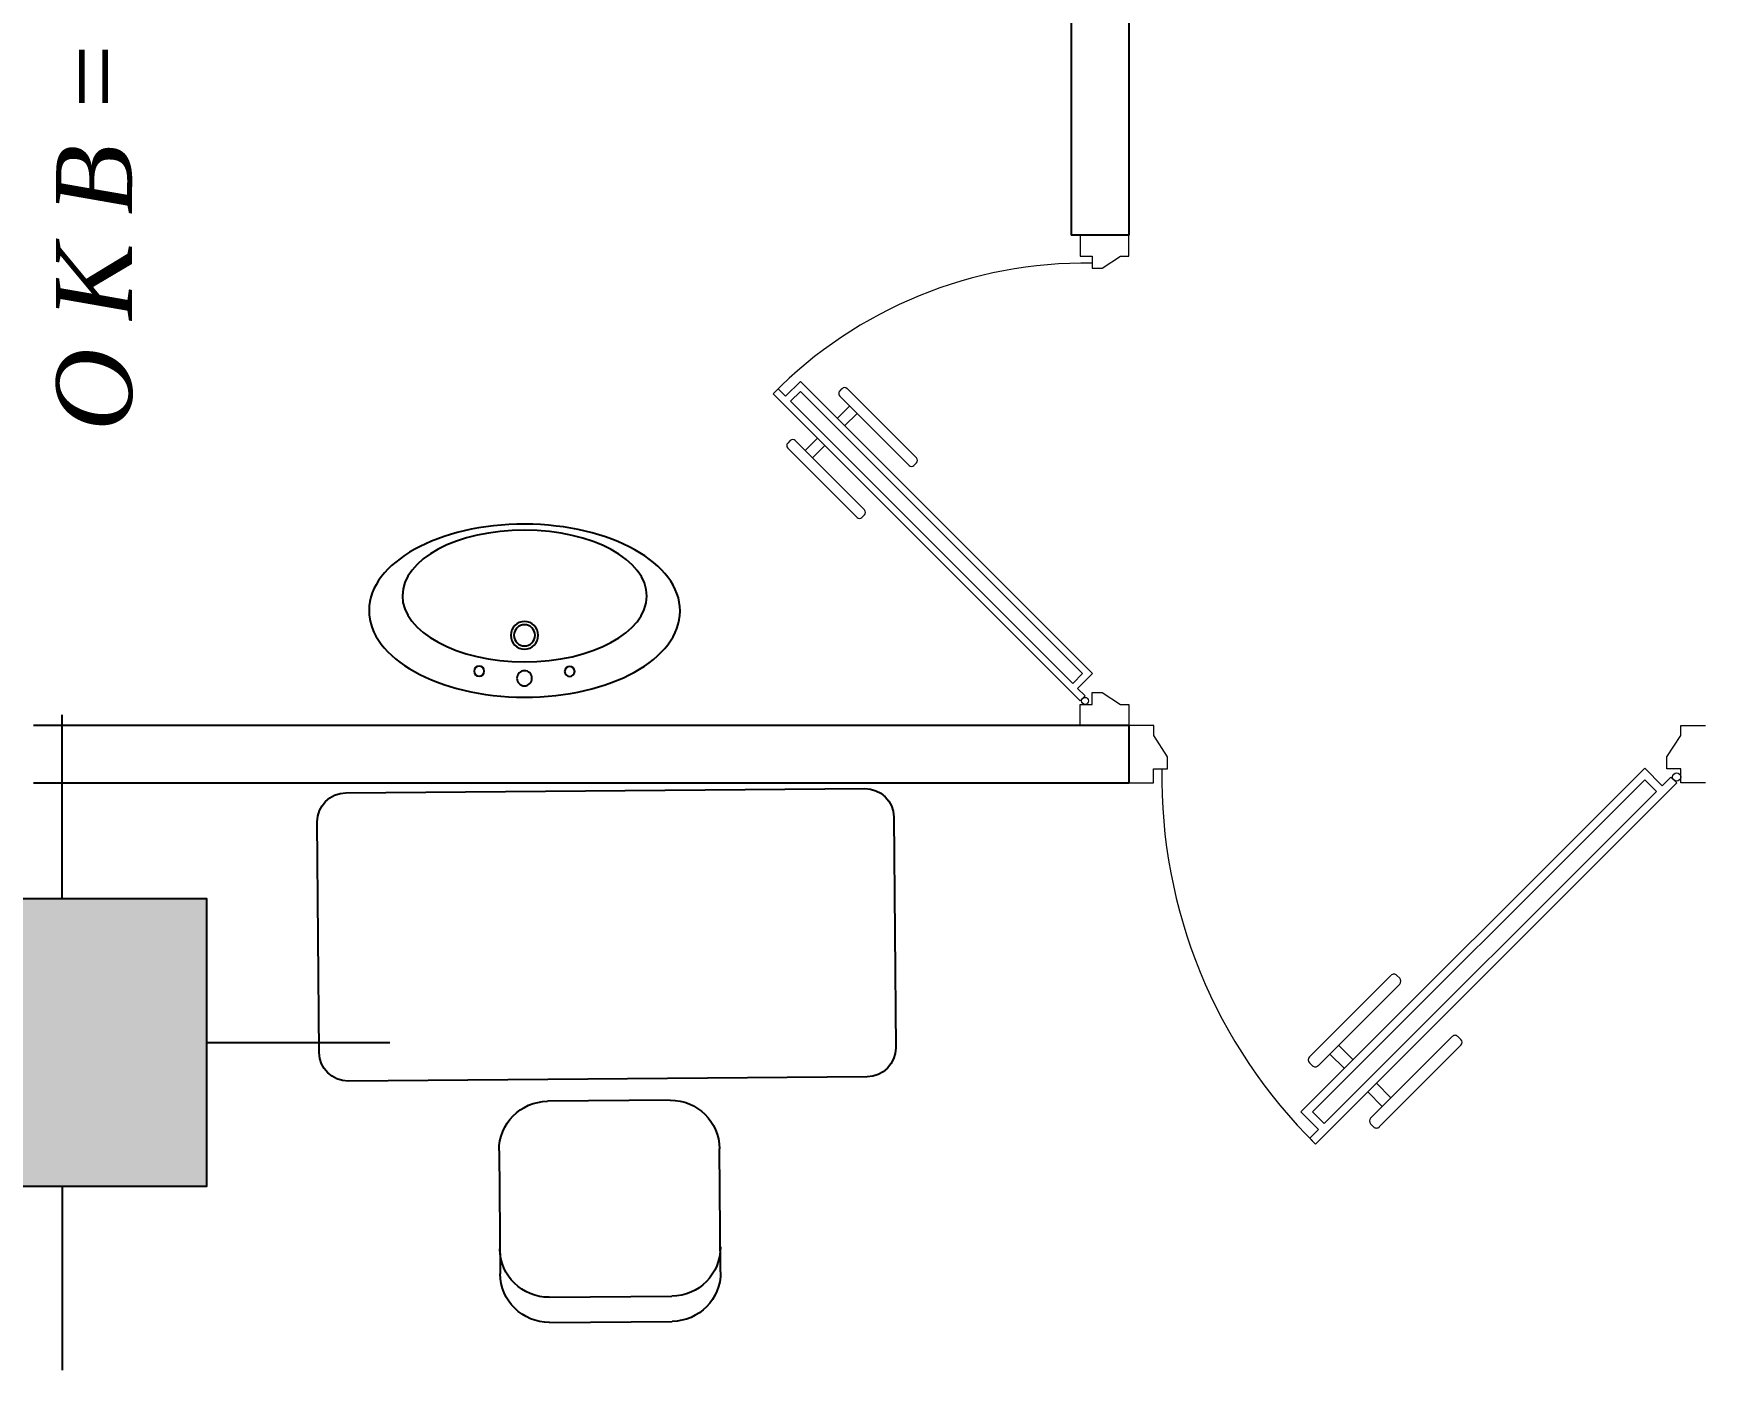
# Model space of a CAD drawing. Header units: metres. Extents: x -1655 to 449, y 40 to 361.
# Drawn here: x 99.66 to 102.56, y 51.926 to 54.24 of the extents above; entities that cross this region are included whole.
import ezdxf

# ---------------------------------------------------------------- set-up
doc = ezdxf.new("R2010")
doc.units = ezdxf.units.M
doc.header["$MEASUREMENT"] = 0
doc.layers.add('0.2', color=2, linetype='Continuous', lineweight=5)
doc.layers.add('Layer5', color=31, linetype='Continuous', lineweight=9)
doc.styles.add('RS', font='timesi.ttf', dxfattribs={"width": 0.7})

# ---------------------------------------------------------------- blocks, each defined once
blk = doc.blocks.new('5050new')
h = blk.add_hatch(color=256)
h.dxf.hatch_style = 1
h.paths.add_polyline_path([(6309.3073, 1826.5446), (6308.8073, 1826.5446), (6308.8072, 1826.0446), (6309.3072, 1826.0446)])
for p, q in [((6309.0573, 1826.5446), (6309.0573, 1826.8627)), ((6308.8072, 1826.2946), (6308.4892, 1826.2947)), ((6309.3072, 1826.2946), (6309.6253, 1826.2946)), ((6309.0572, 1826.0446), (6309.0572, 1825.7266))]:
    blk.add_line(p, q)
blk.add_lwpolyline([(6308.8073, 1826.5446), (6309.3073, 1826.5446), (6309.3072, 1826.0446), (6308.8072, 1826.0446)], close=True)
blk = doc.blocks.new('axha')
blk.add_blockref('5050new', (102.3753, 17.5763))
blk = doc.blocks.new('5')
at = {"layer": 'Layer5'}
for p, q in [((923.8481, 840.7345), (923.8481, 840.6916)), ((923.9478, 840.6916), (923.9478, 840.7345)), ((923.8481, 840.6916), (923.8725, 840.6916)), ((923.8725, 840.6916), (923.8725, 840.6676)), ((923.8931, 840.6676), (923.9304, 840.6916)), ((923.9304, 840.6916), (923.9478, 840.6916)), ((923.8725, 840.6676), (923.8931, 840.6676)), ((923.3576, 840.4163), (923.3627, 840.4214)), ((923.3728, 840.4214), (923.5142, 840.28)), ((923.3576, 840.4062), (923.4991, 840.2648)), ((923.3526, 840.3608), (923.3778, 840.386)), ((923.3677, 840.3456), (923.393, 840.3709)), ((923.2566, 840.3153), (923.2516, 840.3103)), ((923.2667, 840.3153), (923.4082, 840.1739)), ((923.3122, 840.3204), (923.2869, 840.2951)), ((923.3273, 840.3052), (923.3021, 840.28)), ((923.2516, 840.3002), (923.393, 840.1587)), ((923.5092, 840.2648), (923.5142, 840.2699)), ((923.4082, 840.1638), (923.4031, 840.1587)), ((923.8725, 839.7773), (923.8725, 839.8014)), ((923.8725, 839.8014), (923.8931, 839.8014)), ((923.8931, 839.8014), (923.9304, 839.7773)), ((923.8481, 839.7773), (923.8725, 839.7773)), ((923.8481, 839.7345), (923.8481, 839.7773)), ((923.9304, 839.7773), (923.9478, 839.7773)), ((923.9478, 839.7773), (923.9478, 839.7345))]:
    blk.add_line(p, q, dxfattribs=at)
for points in [[(923.8481, 839.7845), (923.8582, 839.7946), (923.8431, 839.8097), (923.8734, 839.84), (923.2773, 840.4361), (923.247, 840.4058), (923.2319, 840.4209), (923.2217, 840.4108)], [(923.2773, 840.4159), (923.2571, 840.3957), (923.833, 839.8198), (923.8532, 839.84)]]:
    blk.add_lwpolyline(points, close=True, dxfattribs=at)
blk.add_circle((923.8582, 839.7845), 0.00714, dxfattribs=at)
for centre, radius, start, end in [((923.8582, 839.7845), 0.893, 89.0833, 135.4583), ((923.3677, 840.4163), 0.00714, 45, 135), ((923.3627, 840.4113), 0.00714, 135, 225), ((923.2566, 840.3052), 0.00714, 135, 225), ((923.2617, 840.3103), 0.00714, 45, 135), ((923.5092, 840.2749), 0.00714, 315, 45), ((923.5041, 840.2699), 0.00714, 225, 315), ((923.4031, 840.1689), 0.00714, 315, 45), ((923.3981, 840.1638), 0.00714, 225, 315)]:
    blk.add_arc(centre, radius, start, end, dxfattribs=at)
blk = doc.blocks.new('M21')
at = {"color": 234, "linetype": 'Continuous'}
for p, q in [((0.9, 0), (0, 0)), ((-0.05, -0.05), (-0.05, -0.45)), ((0.95, -0.45), (0.95, -0.05)), ((0, -0.5), (0.9, -0.5)), ((0.3419, -0.5378), (0.5544, -0.5378)), ((0.2569, -0.8363), (0.2569, -0.6228)), ((0.6394, -0.6228), (0.6394, -0.8363)), ((0.5544, -0.8778), (0.3419, -0.8778)), ((0.5544, -0.9213), (0.3419, -0.9213))]:
    blk.add_line(p, q, dxfattribs=at)
for centre, radius, start, end in [((0, -0.05), 0.05, 90, 180), ((0.9, -0.05), 0.05, 0, 90), ((0, -0.45), 0.05, 180, 270), ((0.9, -0.45), 0.05, 270, 0), ((0.3419, -0.6228), 0.085, 90, 180), ((0.5544, -0.6228), 0.085, 0, 90), ((0.3419, -0.7928), 0.085, 180, 270), ((0.5544, -0.7928), 0.085, 270, 0), ((0.3419, -0.8363), 0.085, 180, 270), ((0.5544, -0.8363), 0.085, 270, 0)]:
    blk.add_arc(centre, radius, start, end, dxfattribs=at)
blk = doc.blocks.new('RUSHY03')
at = {"color": 234, "linetype": 'Continuous'}
for centre, radius in [((0, 0), 0.015), ((-0.0897, -0.0139), 0.01), ((0.0897, -0.0139), 0.01), ((0, -0.0852), 0.0273), ((0, -0.0852), 0.021)]:
    blk.add_circle(centre, radius, dxfattribs=at)
for centre, major_axis, ratio in [((0, -0.134), (0.3084, 0), 0.556234), ((0, -0.1633), (0.2423, 0), 0.538462)]:
    blk.add_ellipse(centre, major_axis=major_axis, ratio=ratio, dxfattribs=at)

msp = doc.modelspace()

# ---------------------------------------------------------------- linework, layer by layer
at = {"ltscale": 0.1}
for p, q in [((101.4601, 54.9395), (101.4601, 53.8895)), ((101.5601, 54.7898), (101.5601, 53.8895)), ((101.5601, 53.8895), (101.4601, 53.8895)), ((101.5601, 53.0395), (99.6601, 53.0395)), ((101.5601, 53.0396), (101.5601, 52.9395)), ((101.5601, 52.9395), (99.6601, 52.9395))]:
    msp.add_line(p, q, dxfattribs=at)

# ---------------------------------------------------------------- block references
msp.add_blockref('axha', (-6311.7225, -1791.3813))
at = {"color": 8, "lineweight": 0, "xscale": -0.8747999999999999, "yscale": 0.8748000000000001, "zscale": 0.8748000000000001, "rotation": 179.8800334524142}
msp.add_blockref('RUSHY03', (100.5116, 53.1212), dxfattribs=at)
at = {"lineweight": 0, "xscale": -1, "rotation": 0.477652046678978}
msp.add_blockref('M21', (101.1018, 52.9301), dxfattribs=at)
at = {"layer": 'Layer5', "xscale": 0.8500165363397575, "yscale": 0.8500165363397575, "zscale": 0.8500165363397575, "rotation": 359.9977968368691}
msp.add_blockref('5', (-683.8383, -660.7184), dxfattribs=at)
at = {"layer": 'Layer5', "rotation": 89.99779683686921}
msp.add_blockref('5', (942.259, -870.9405), dxfattribs=at)

# ---------------------------------------------------------------- texts
at = {"layer": '0.2', "style": 'RS'}
msp.add_text('O K B = 1.75', height=0.131505, rotation=90, dxfattribs=at).set_placement((99.8309, 53.55))

doc.saveas('drawing.dxf')
